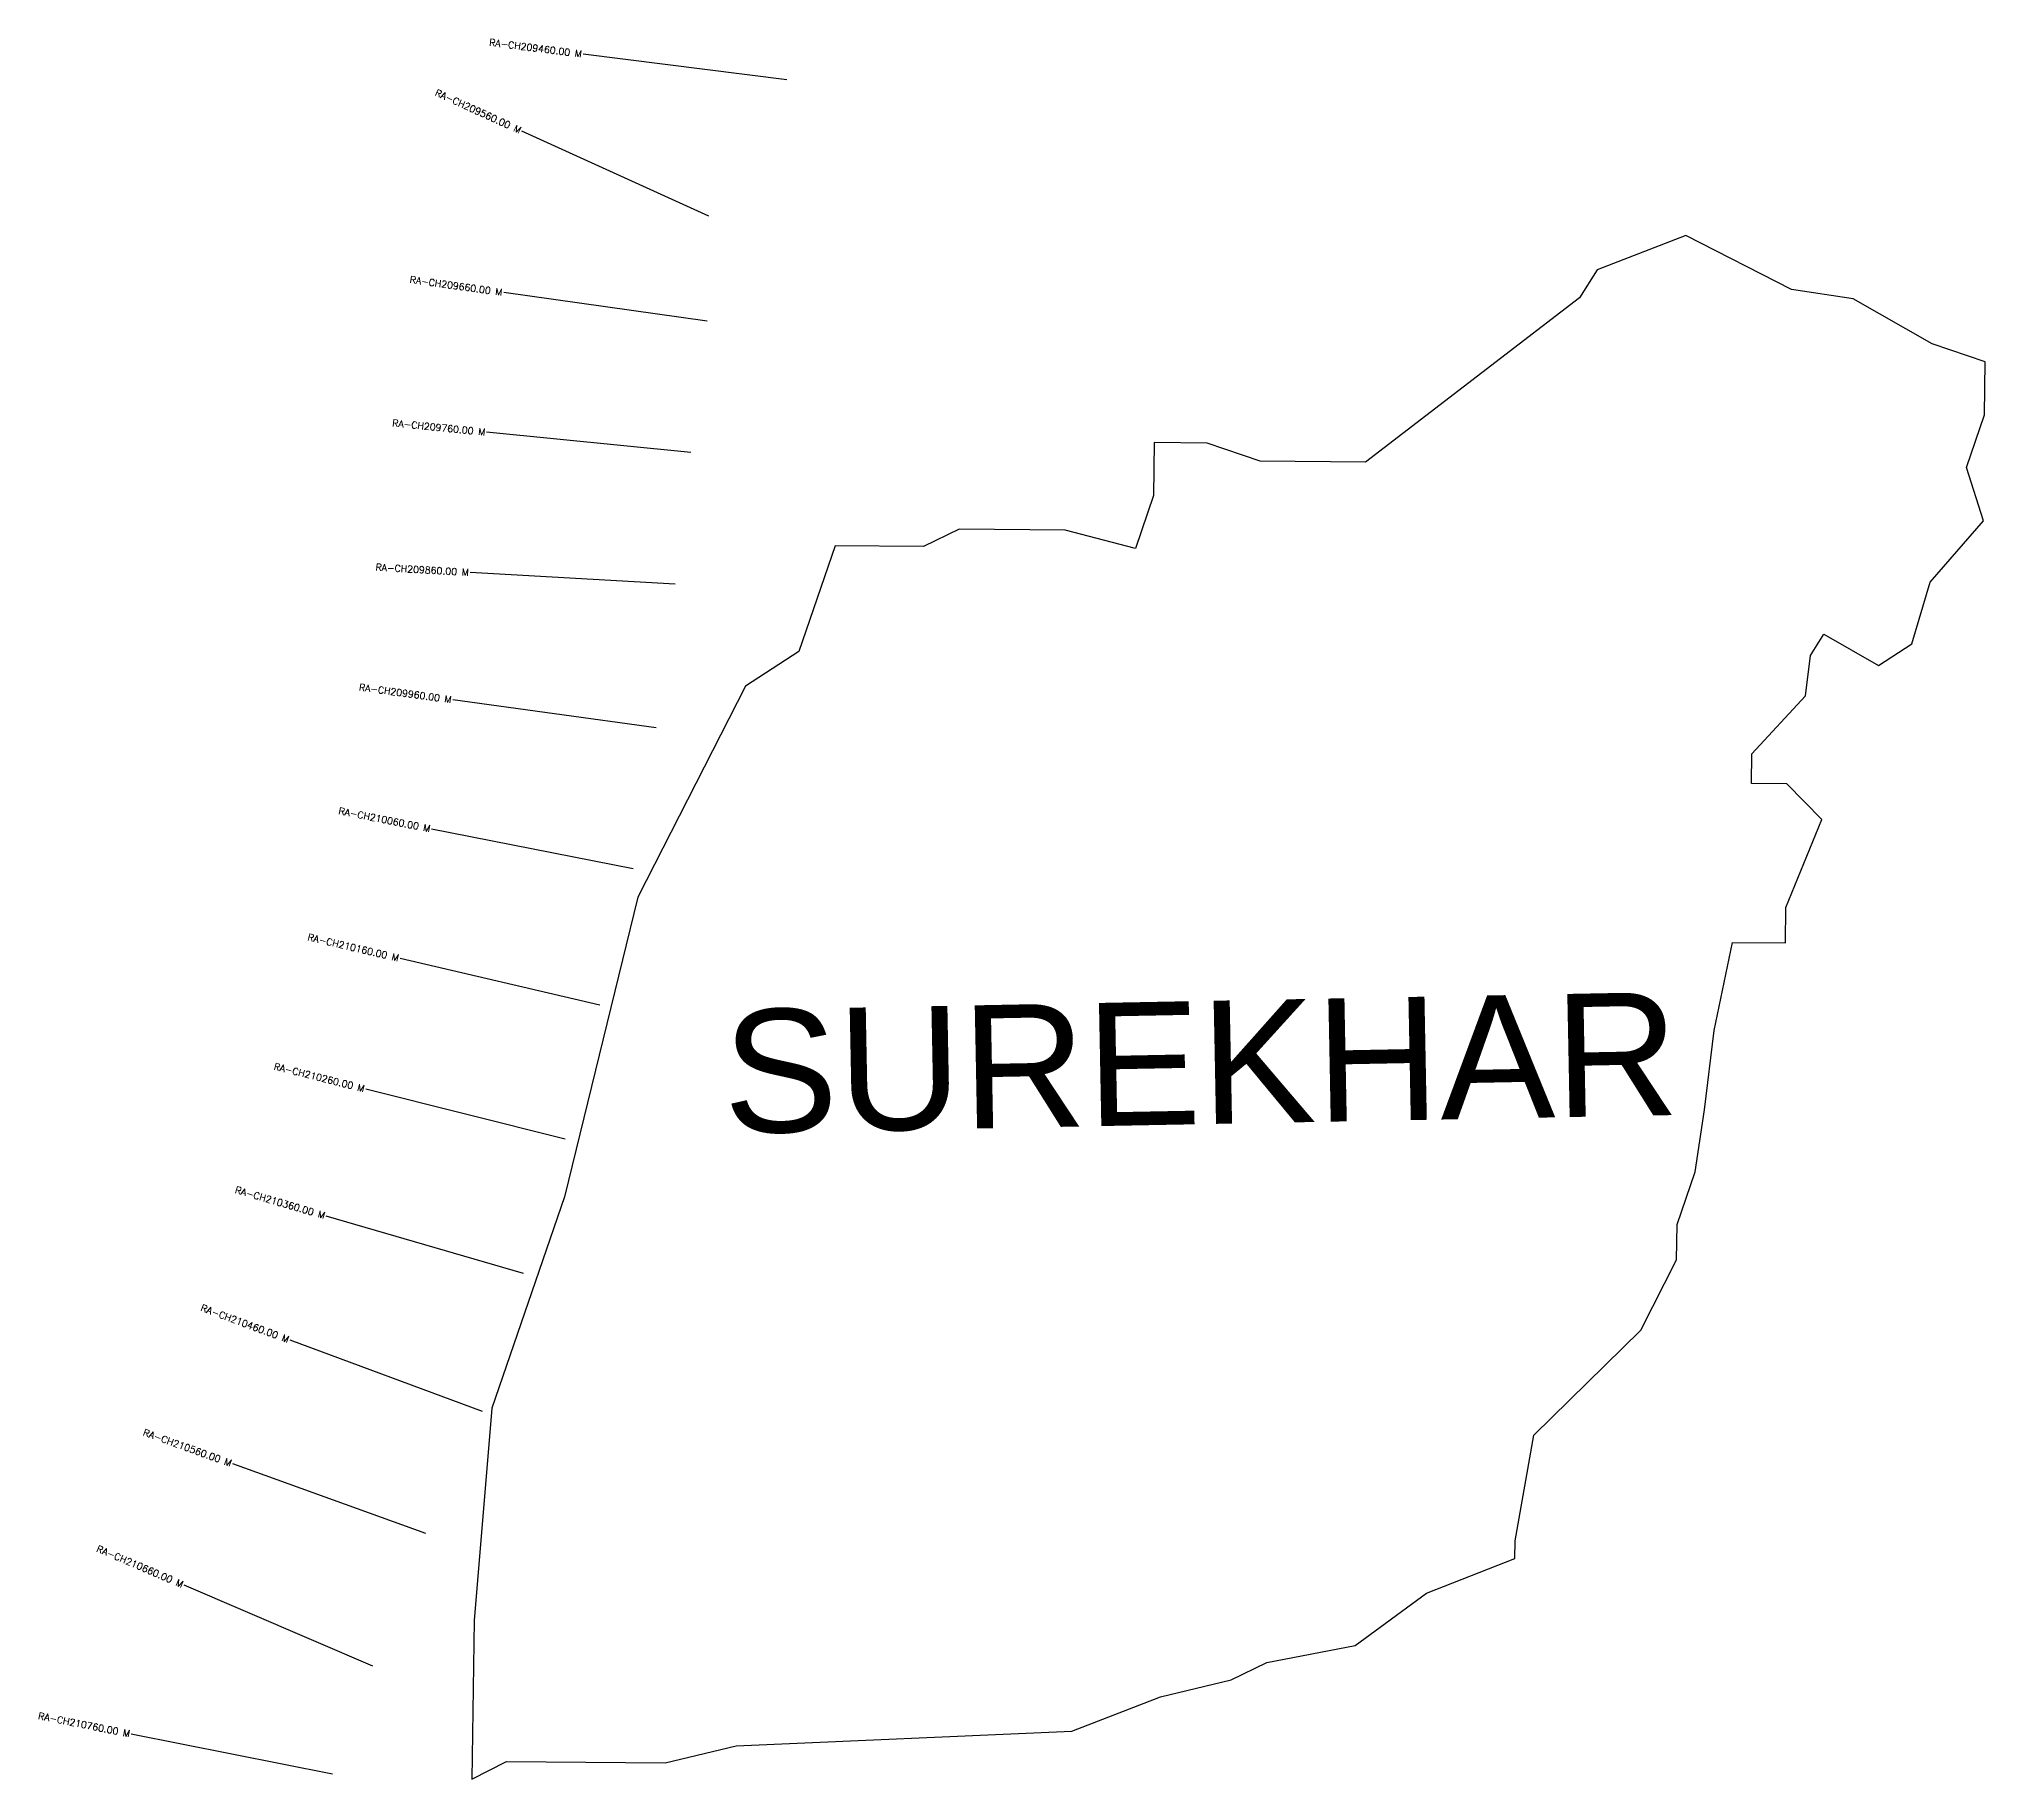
# Model space of a CAD drawing. Header units: metres. Extents: x 274585 to 276007, y 2074004 to 2075276.
import ezdxf
from ezdxf.enums import TextEntityAlignment as Align

# ---------------------------------------------------------------- set-up
doc = ezdxf.new("R2010")
doc.units = ezdxf.units.M
doc.header["$MEASUREMENT"] = 0
for name, color, linetype in [('CS', 134, 'Continuous'), ('CSMark', 6, 'Continuous'), ('VILLAGE BOUNDRY', 10, 'Continuous'), ('VILLAGE NAME', 250, 'Continuous')]:
    doc.layers.add(name, color=color, linetype=linetype)
doc.styles.get("Standard").update_dxf_attribs({"font": 'simplex.shx'})

msp = doc.modelspace()

# ---------------------------------------------------------------- linework, layer by layer
at = {"layer": 'CS'}
for p, q in [((275131.9, 2075245.5), (274983.1, 2075264.4)), ((275074.8, 2075145.9), (274938.3, 2075208.1)), ((275073.6, 2075069.3), (274925, 2075090.1)), ((275061.7, 2074973.3), (274912.5, 2074988.1)), ((275050.3, 2074877.2), (274900.5, 2074885.6)), ((275036.5, 2074772.2), (274887.9, 2074792.6)), ((275019.5, 2074669.2), (274872.3, 2074698.2)), ((274995.3, 2074569.5), (274849.3, 2074603.7)), ((274969.8, 2074471.6), (274824.3, 2074508.2)), ((274939.4, 2074373.4), (274795.4, 2074415.4)), ((274909.6, 2074272.5), (274768.9, 2074324.6)), ((274868.1, 2074183.5), (274727, 2074234.3)), ((274829.4, 2074086.6), (274691.5, 2074145.6)), ((274800, 2074007.7), (274652.9, 2074036.9))]:
    msp.add_line(p, q, dxfattribs=at)
at = {"layer": 'VILLAGE BOUNDRY'}
msp.add_lwpolyline([(275861.8, 2074640.8), (275888.2, 2074705.1), (275862.6, 2074731.2), (275836.8, 2074731.4), (275837, 2074753.1), (275876.1, 2074795.5), (275879.9, 2074824.9), (275889.6, 2074840.5), (275929.4, 2074817.6), (275953.9, 2074833.6), (275967.2, 2074878.6), (276006.3, 2074923.4), (275993.8, 2074962.3), (276007, 2075000.8), (276007.4, 2075039.6), (275968.8, 2075052.8), (275911, 2075085.6), (275865.9, 2075092.5), (275788.8, 2075131.9), (275724, 2075106.7), (275711, 2075086.3), (275554.7, 2074966.2), (275477.6, 2074966.9), (275439, 2074980.2), (275400.3, 2074980.6), (275399.9, 2074941.8), (275386.6, 2074903.2), (275335.2, 2074916.6), (275257.7, 2074917.3), (275231.8, 2074904.6), (275167.3, 2074905.2), (275140.7, 2074828), (275101.8, 2074802.5), (275023, 2074648.4), (274969.4, 2074429.5), (274916.4, 2074275.1), (274903.5, 2074120), (274901.7, 2074004), (274927, 2074016.9), (275043.1, 2074015.8), (275094.8, 2074028.3), (275340.1, 2074039), (275404.9, 2074064.2), (275456.6, 2074076.6), (275482.5, 2074089.3), (275547.2, 2074101.6), (275599.2, 2074139.9), (275663.9, 2074165.1), (275664, 2074178), (275677.6, 2074255.3), (275755.8, 2074332), (275782, 2074383.4), (275782.3, 2074409.2), (275795.5, 2074447.8), (275802.4, 2074492.9), (275809.4, 2074550.9), (275822.9, 2074615.3), (275861.6, 2074615)], close=True, dxfattribs=at)

# ---------------------------------------------------------------- texts
at = {"layer": 'CSMark'}
for s, rotation, p in [('RA-CH209460.00 M', 352.7629, (274982.1, 2075264.5)), ('RA-CH209560.00 M', 335.5187, (274937.4, 2075208.5)), ('RA-CH209660.00 M', 352.0008, (274924, 2075090.3)), ('RA-CH209760.00 M', 354.3403, (274911.5, 2074988.2)), ('RA-CH209860.00 M', 356.7668, (274899.5, 2074885.7)), ('RA-CH209960.00 M', 352.1939, (274886.9, 2074792.7)), ('RA-CH210060.00 M', 348.8424, (274871.4, 2074698.4)), ('RA-CH210160.00 M', 346.8539, (274848.3, 2074603.9)), ('RA-CH210260.00 M', 345.9029, (274823.3, 2074508.4)), ('RA-CH210360.00 M', 343.7342, (274794.4, 2074415.7)), ('RA-CH210460.00 M', 339.6536, (274768, 2074325)), ('RA-CH210560.00 M', 340.2151, (274726, 2074234.6)), ('RA-CH210660.00 M', 336.8339, (274690.6, 2074146)), ('RA-CH210760.00 M', 348.7701, (274651.9, 2074037.1))]:
    msp.add_text(s, height=5, rotation=rotation, dxfattribs=at).set_placement(p, align=Align.MIDDLE_RIGHT)
at = {"layer": 'VILLAGE NAME', "insert": (275084.3, 2074565.8), "char_height": 89.98, "attachment_point": 1, "rotation": 1.1028}
msp.add_mtext_dynamic_manual_height_columns('{\\fArial|b0|i0|c0|p34;SUREKHAR}', width=601.475, gutter_width=449.9, heights=[0], dxfattribs=at)

doc.saveas('drawing.dxf')
